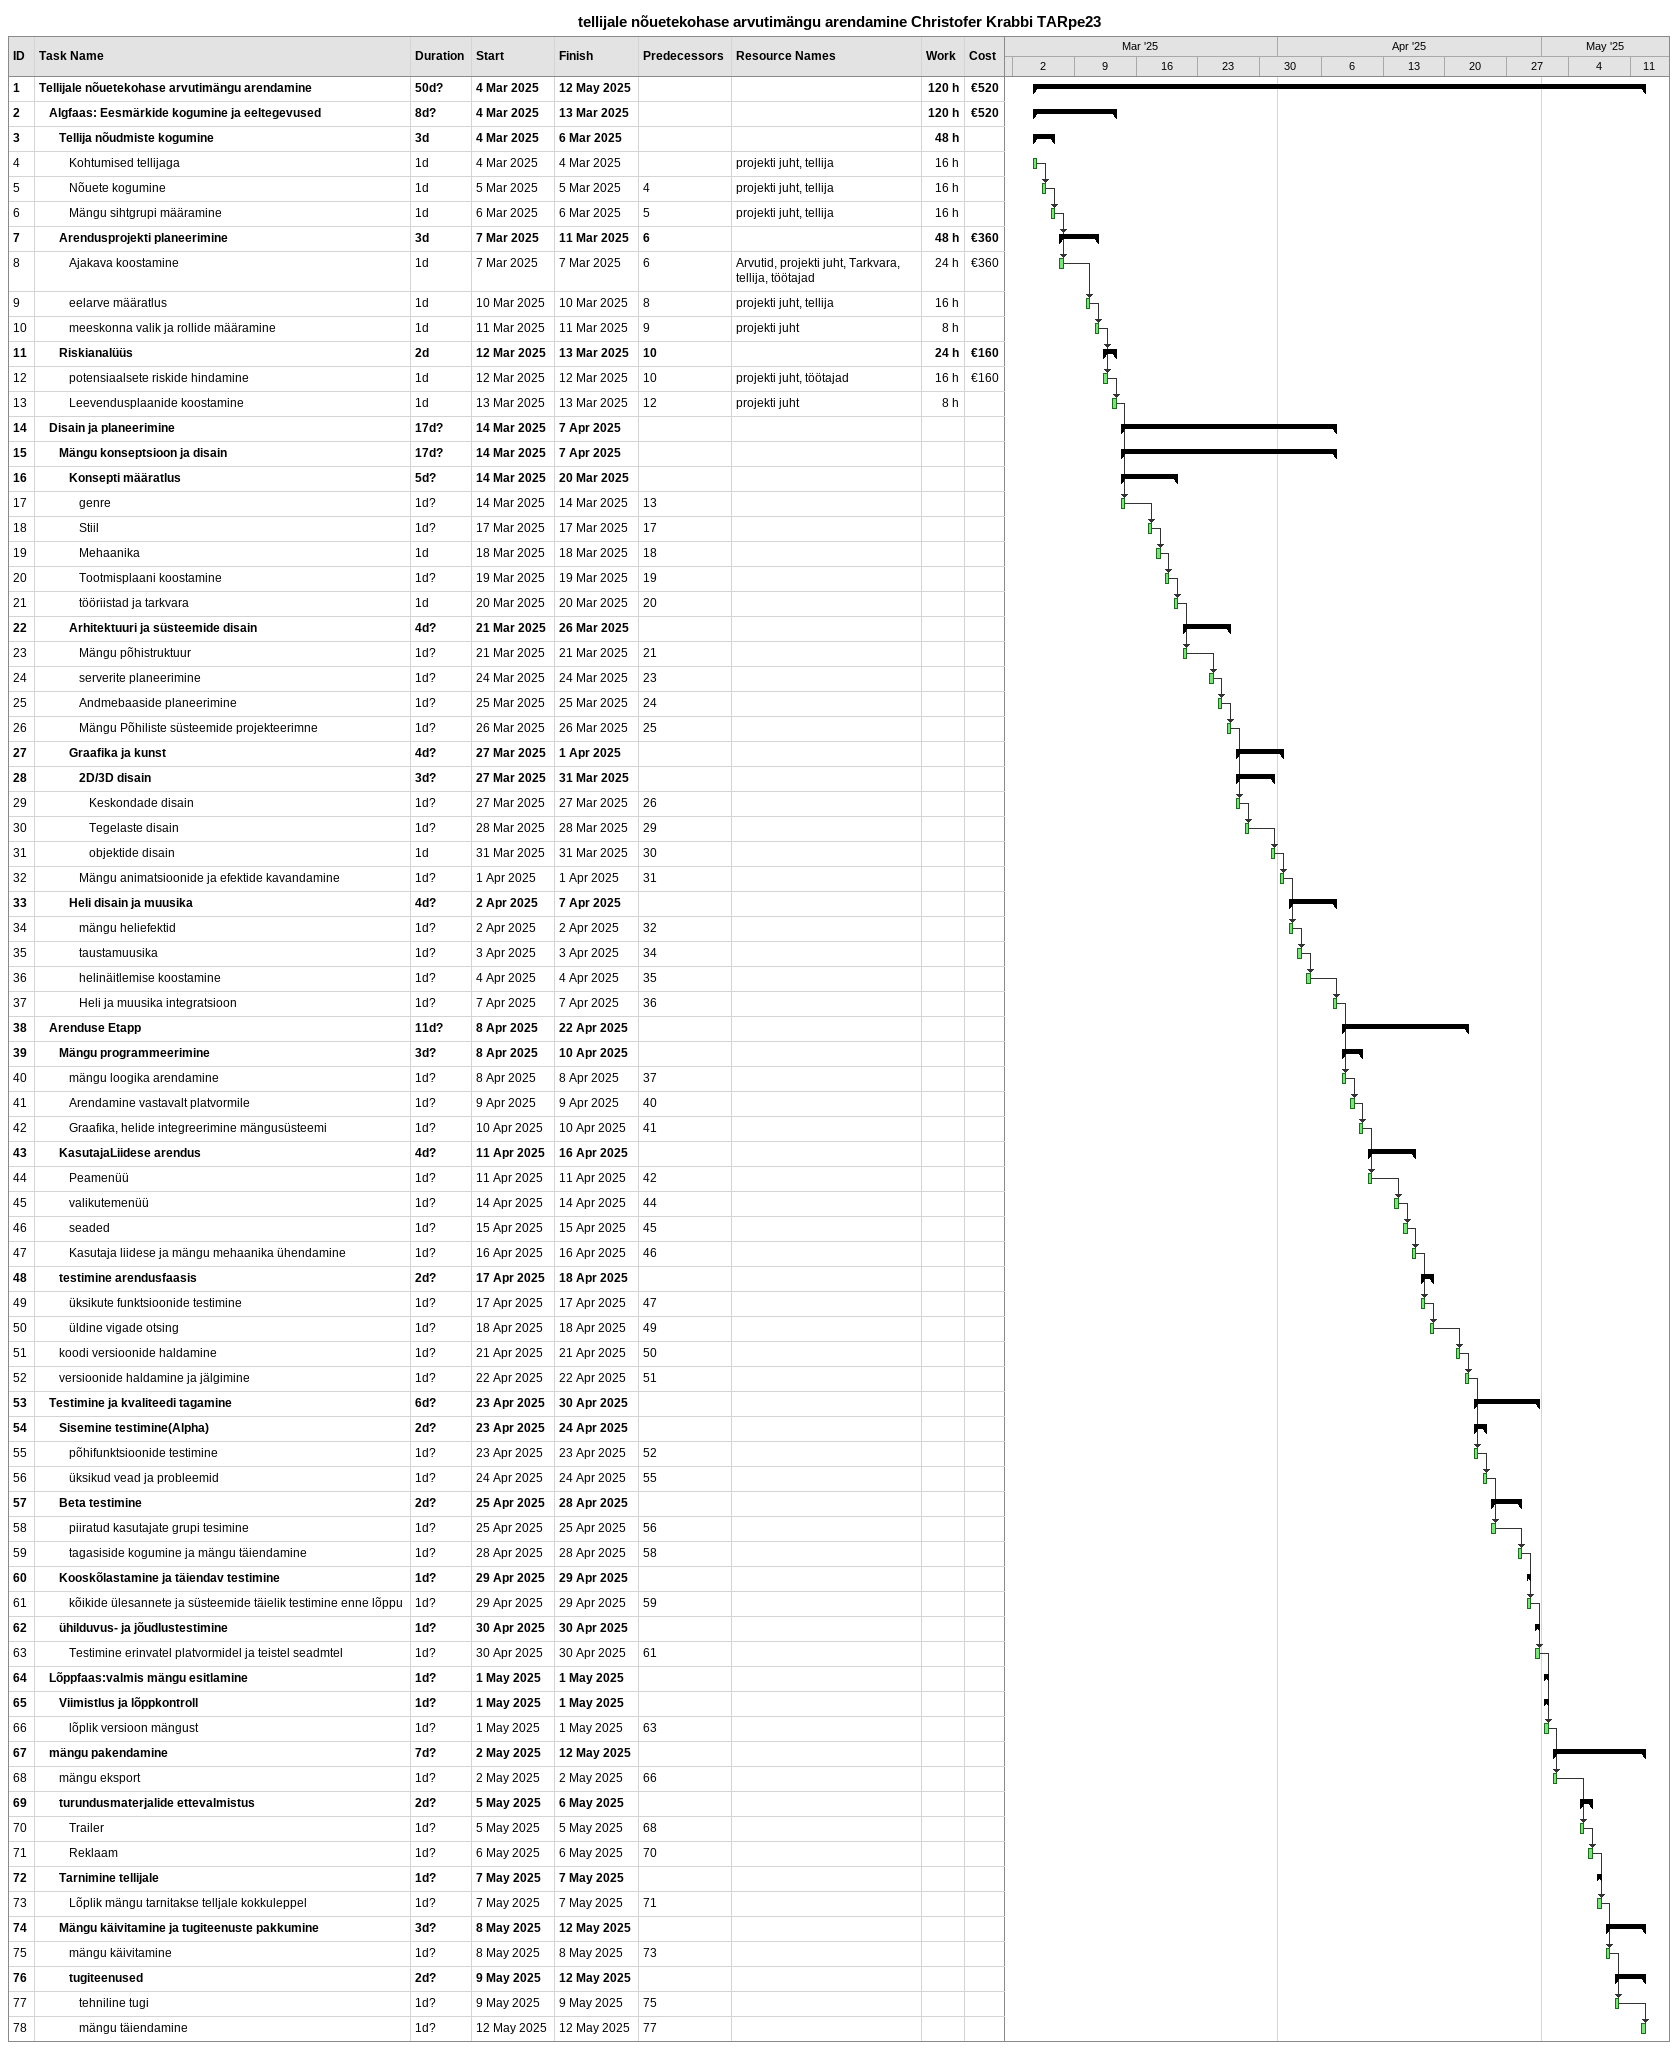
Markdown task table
tellijale nõuetekohase arvutimängu arendamine Christofer Krabbi TARpe23

| ID | Level | Task | Duration | Start | Finish | Predecessors | Resources | Work (h) | Cost (€) |
|---|---|---|---|---|---|---|---|---|---|
| 1 | 1 | **Tellijale nõuetekohase arvutimängu arendamine** | 50d? | 2025-03-04 | 2025-05-12 |  |  | 120 | 520 |
| 2 | 2 | **Algfaas: Eesmärkide kogumine ja eeltegevused** | 8d? | 2025-03-04 | 2025-03-13 |  |  | 120 | 520 |
| 3 | 3 | **Tellija nõudmiste kogumine** | 3d | 2025-03-04 | 2025-03-06 |  |  | 48 |  |
| 4 | 4 | Kohtumised tellijaga | 1d | 2025-03-04 | 2025-03-04 |  | projekti juht, tellija | 16 |  |
| 5 | 4 | Nõuete kogumine | 1d | 2025-03-05 | 2025-03-05 | 4 | projekti juht, tellija | 16 |  |
| 6 | 4 | Mängu sihtgrupi määramine | 1d | 2025-03-06 | 2025-03-06 | 5 | projekti juht, tellija | 16 |  |
| 7 | 3 | **Arendusprojekti planeerimine** | 3d | 2025-03-07 | 2025-03-11 | 6 |  | 48 | 360 |
| 8 | 4 | Ajakava koostamine | 1d | 2025-03-07 | 2025-03-07 | 6 | Arvutid, projekti juht, Tarkvara, tellija, töötajad | 24 | 360 |
| 9 | 4 | eelarve määratlus | 1d | 2025-03-10 | 2025-03-10 | 8 | projekti juht, tellija | 16 |  |
| 10 | 4 | meeskonna valik ja rollide määramine | 1d | 2025-03-11 | 2025-03-11 | 9 | projekti juht | 8 |  |
| 11 | 3 | **Riskianalüüs** | 2d | 2025-03-12 | 2025-03-13 | 10 |  | 24 | 160 |
| 12 | 4 | potensiaalsete riskide hindamine | 1d | 2025-03-12 | 2025-03-12 | 10 | projekti juht, töötajad | 16 | 160 |
| 13 | 4 | Leevendusplaanide koostamine | 1d | 2025-03-13 | 2025-03-13 | 12 | projekti juht | 8 |  |
| 14 | 2 | **Disain ja planeerimine** | 17d? | 2025-03-14 | 2025-04-07 |  |  |  |  |
| 15 | 3 | **Mängu konseptsioon ja disain** | 17d? | 2025-03-14 | 2025-04-07 |  |  |  |  |
| 16 | 4 | **Konsepti määratlus** | 5d? | 2025-03-14 | 2025-03-20 |  |  |  |  |
| 17 | 5 | genre | 1d? | 2025-03-14 | 2025-03-14 | 13 |  |  |  |
| 18 | 5 | Stiil | 1d? | 2025-03-17 | 2025-03-17 | 17 |  |  |  |
| 19 | 5 | Mehaanika | 1d | 2025-03-18 | 2025-03-18 | 18 |  |  |  |
| 20 | 5 | Tootmisplaani koostamine | 1d? | 2025-03-19 | 2025-03-19 | 19 |  |  |  |
| 21 | 5 | tööriistad ja tarkvara | 1d | 2025-03-20 | 2025-03-20 | 20 |  |  |  |
| 22 | 4 | **Arhitektuuri ja süsteemide disain** | 4d? | 2025-03-21 | 2025-03-26 |  |  |  |  |
| 23 | 5 | Mängu põhistruktuur | 1d? | 2025-03-21 | 2025-03-21 | 21 |  |  |  |
| 24 | 5 | serverite planeerimine | 1d? | 2025-03-24 | 2025-03-24 | 23 |  |  |  |
| 25 | 5 | Andmebaaside planeerimine | 1d? | 2025-03-25 | 2025-03-25 | 24 |  |  |  |
| 26 | 5 | Mängu Põhiliste süsteemide projekteerimne | 1d? | 2025-03-26 | 2025-03-26 | 25 |  |  |  |
| 27 | 4 | **Graafika ja kunst** | 4d? | 2025-03-27 | 2025-04-01 |  |  |  |  |
| 28 | 5 | **2D/3D disain** | 3d? | 2025-03-27 | 2025-03-31 |  |  |  |  |
| 29 | 6 | Keskondade disain | 1d? | 2025-03-27 | 2025-03-27 | 26 |  |  |  |
| 30 | 6 | Tegelaste disain | 1d? | 2025-03-28 | 2025-03-28 | 29 |  |  |  |
| 31 | 6 | objektide disain | 1d | 2025-03-31 | 2025-03-31 | 30 |  |  |  |
| 32 | 5 | Mängu animatsioonide ja efektide kavandamine | 1d? | 2025-04-01 | 2025-04-01 | 31 |  |  |  |
| 33 | 4 | **Heli disain ja muusika** | 4d? | 2025-04-02 | 2025-04-07 |  |  |  |  |
| 34 | 5 | mängu heliefektid | 1d? | 2025-04-02 | 2025-04-02 | 32 |  |  |  |
| 35 | 5 | taustamuusika | 1d? | 2025-04-03 | 2025-04-03 | 34 |  |  |  |
| 36 | 5 | helinäitlemise koostamine | 1d? | 2025-04-04 | 2025-04-04 | 35 |  |  |  |
| 37 | 5 | Heli ja muusika integratsioon | 1d? | 2025-04-07 | 2025-04-07 | 36 |  |  |  |
| 38 | 2 | **Arenduse Etapp** | 11d? | 2025-04-08 | 2025-04-22 |  |  |  |  |
| 39 | 3 | **Mängu programmeerimine** | 3d? | 2025-04-08 | 2025-04-10 |  |  |  |  |
| 40 | 4 | mängu loogika arendamine | 1d? | 2025-04-08 | 2025-04-08 | 37 |  |  |  |
| 41 | 4 | Arendamine vastavalt platvormile | 1d? | 2025-04-09 | 2025-04-09 | 40 |  |  |  |
| 42 | 4 | Graafika, helide integreerimine mängusüsteemi | 1d? | 2025-04-10 | 2025-04-10 | 41 |  |  |  |
| 43 | 3 | **KasutajaLiidese arendus** | 4d? | 2025-04-11 | 2025-04-16 |  |  |  |  |
| 44 | 4 | Peamenüü | 1d? | 2025-04-11 | 2025-04-11 | 42 |  |  |  |
| 45 | 4 | valikutemenüü | 1d? | 2025-04-14 | 2025-04-14 | 44 |  |  |  |
| 46 | 4 | seaded | 1d? | 2025-04-15 | 2025-04-15 | 45 |  |  |  |
| 47 | 4 | Kasutaja liidese ja mängu mehaanika ühendamine | 1d? | 2025-04-16 | 2025-04-16 | 46 |  |  |  |
| 48 | 3 | **testimine arendusfaasis** | 2d? | 2025-04-17 | 2025-04-18 |  |  |  |  |
| 49 | 4 | üksikute funktsioonide testimine | 1d? | 2025-04-17 | 2025-04-17 | 47 |  |  |  |
| 50 | 4 | üldine vigade otsing | 1d? | 2025-04-18 | 2025-04-18 | 49 |  |  |  |
| 51 | 3 | koodi versioonide haldamine | 1d? | 2025-04-21 | 2025-04-21 | 50 |  |  |  |
| 52 | 3 | versioonide haldamine ja jälgimine | 1d? | 2025-04-22 | 2025-04-22 | 51 |  |  |  |
| 53 | 2 | **Testimine ja kvaliteedi tagamine** | 6d? | 2025-04-23 | 2025-04-30 |  |  |  |  |
| 54 | 3 | **Sisemine testimine(Alpha)** | 2d? | 2025-04-23 | 2025-04-24 |  |  |  |  |
| 55 | 4 | põhifunktsioonide testimine | 1d? | 2025-04-23 | 2025-04-23 | 52 |  |  |  |
| 56 | 4 | üksikud vead ja probleemid | 1d? | 2025-04-24 | 2025-04-24 | 55 |  |  |  |
| 57 | 3 | **Beta testimine** | 2d? | 2025-04-25 | 2025-04-28 |  |  |  |  |
| 58 | 4 | piiratud kasutajate grupi tesimine | 1d? | 2025-04-25 | 2025-04-25 | 56 |  |  |  |
| 59 | 4 | tagasiside kogumine ja mängu täiendamine | 1d? | 2025-04-28 | 2025-04-28 | 58 |  |  |  |
| 60 | 3 | **Kooskõlastamine ja täiendav testimine** | 1d? | 2025-04-29 | 2025-04-29 |  |  |  |  |
| 61 | 4 | kõikide ülesannete ja süsteemide täielik testimine enne lõppu | 1d? | 2025-04-29 | 2025-04-29 | 59 |  |  |  |
| 62 | 3 | **ühilduvus- ja jõudlustestimine** | 1d? | 2025-04-30 | 2025-04-30 |  |  |  |  |
| 63 | 4 | Testimine erinvatel platvormidel ja teistel seadmtel | 1d? | 2025-04-30 | 2025-04-30 | 61 |  |  |  |
| 64 | 2 | **Lõppfaas:valmis mängu esitlamine** | 1d? | 2025-05-01 | 2025-05-01 |  |  |  |  |
| 65 | 3 | **Viimistlus ja lõppkontroll** | 1d? | 2025-05-01 | 2025-05-01 |  |  |  |  |
| 66 | 4 | lõplik versioon mängust | 1d? | 2025-05-01 | 2025-05-01 | 63 |  |  |  |
| 67 | 2 | **mängu pakendamine** | 7d? | 2025-05-02 | 2025-05-12 |  |  |  |  |
| 68 | 3 | mängu eksport | 1d? | 2025-05-02 | 2025-05-02 | 66 |  |  |  |
| 69 | 3 | **turundusmaterjalide ettevalmistus** | 2d? | 2025-05-05 | 2025-05-06 |  |  |  |  |
| 70 | 4 | Trailer | 1d? | 2025-05-05 | 2025-05-05 | 68 |  |  |  |
| 71 | 4 | Reklaam | 1d? | 2025-05-06 | 2025-05-06 | 70 |  |  |  |
| 72 | 3 | **Tarnimine tellijale** | 1d? | 2025-05-07 | 2025-05-07 |  |  |  |  |
| 73 | 4 | Lõplik mängu tarnitakse telljale kokkuleppel | 1d? | 2025-05-07 | 2025-05-07 | 71 |  |  |  |
| 74 | 3 | **Mängu käivitamine ja tugiteenuste pakkumine** | 3d? | 2025-05-08 | 2025-05-12 |  |  |  |  |
| 75 | 4 | mängu käivitamine | 1d? | 2025-05-08 | 2025-05-08 | 73 |  |  |  |
| 76 | 4 | **tugiteenused** | 2d? | 2025-05-09 | 2025-05-12 |  |  |  |  |
| 77 | 5 | tehniline tugi | 1d? | 2025-05-09 | 2025-05-09 | 75 |  |  |  |
| 78 | 5 | mängu täiendamine | 1d? | 2025-05-12 | 2025-05-12 | 77 |  |  |  |
